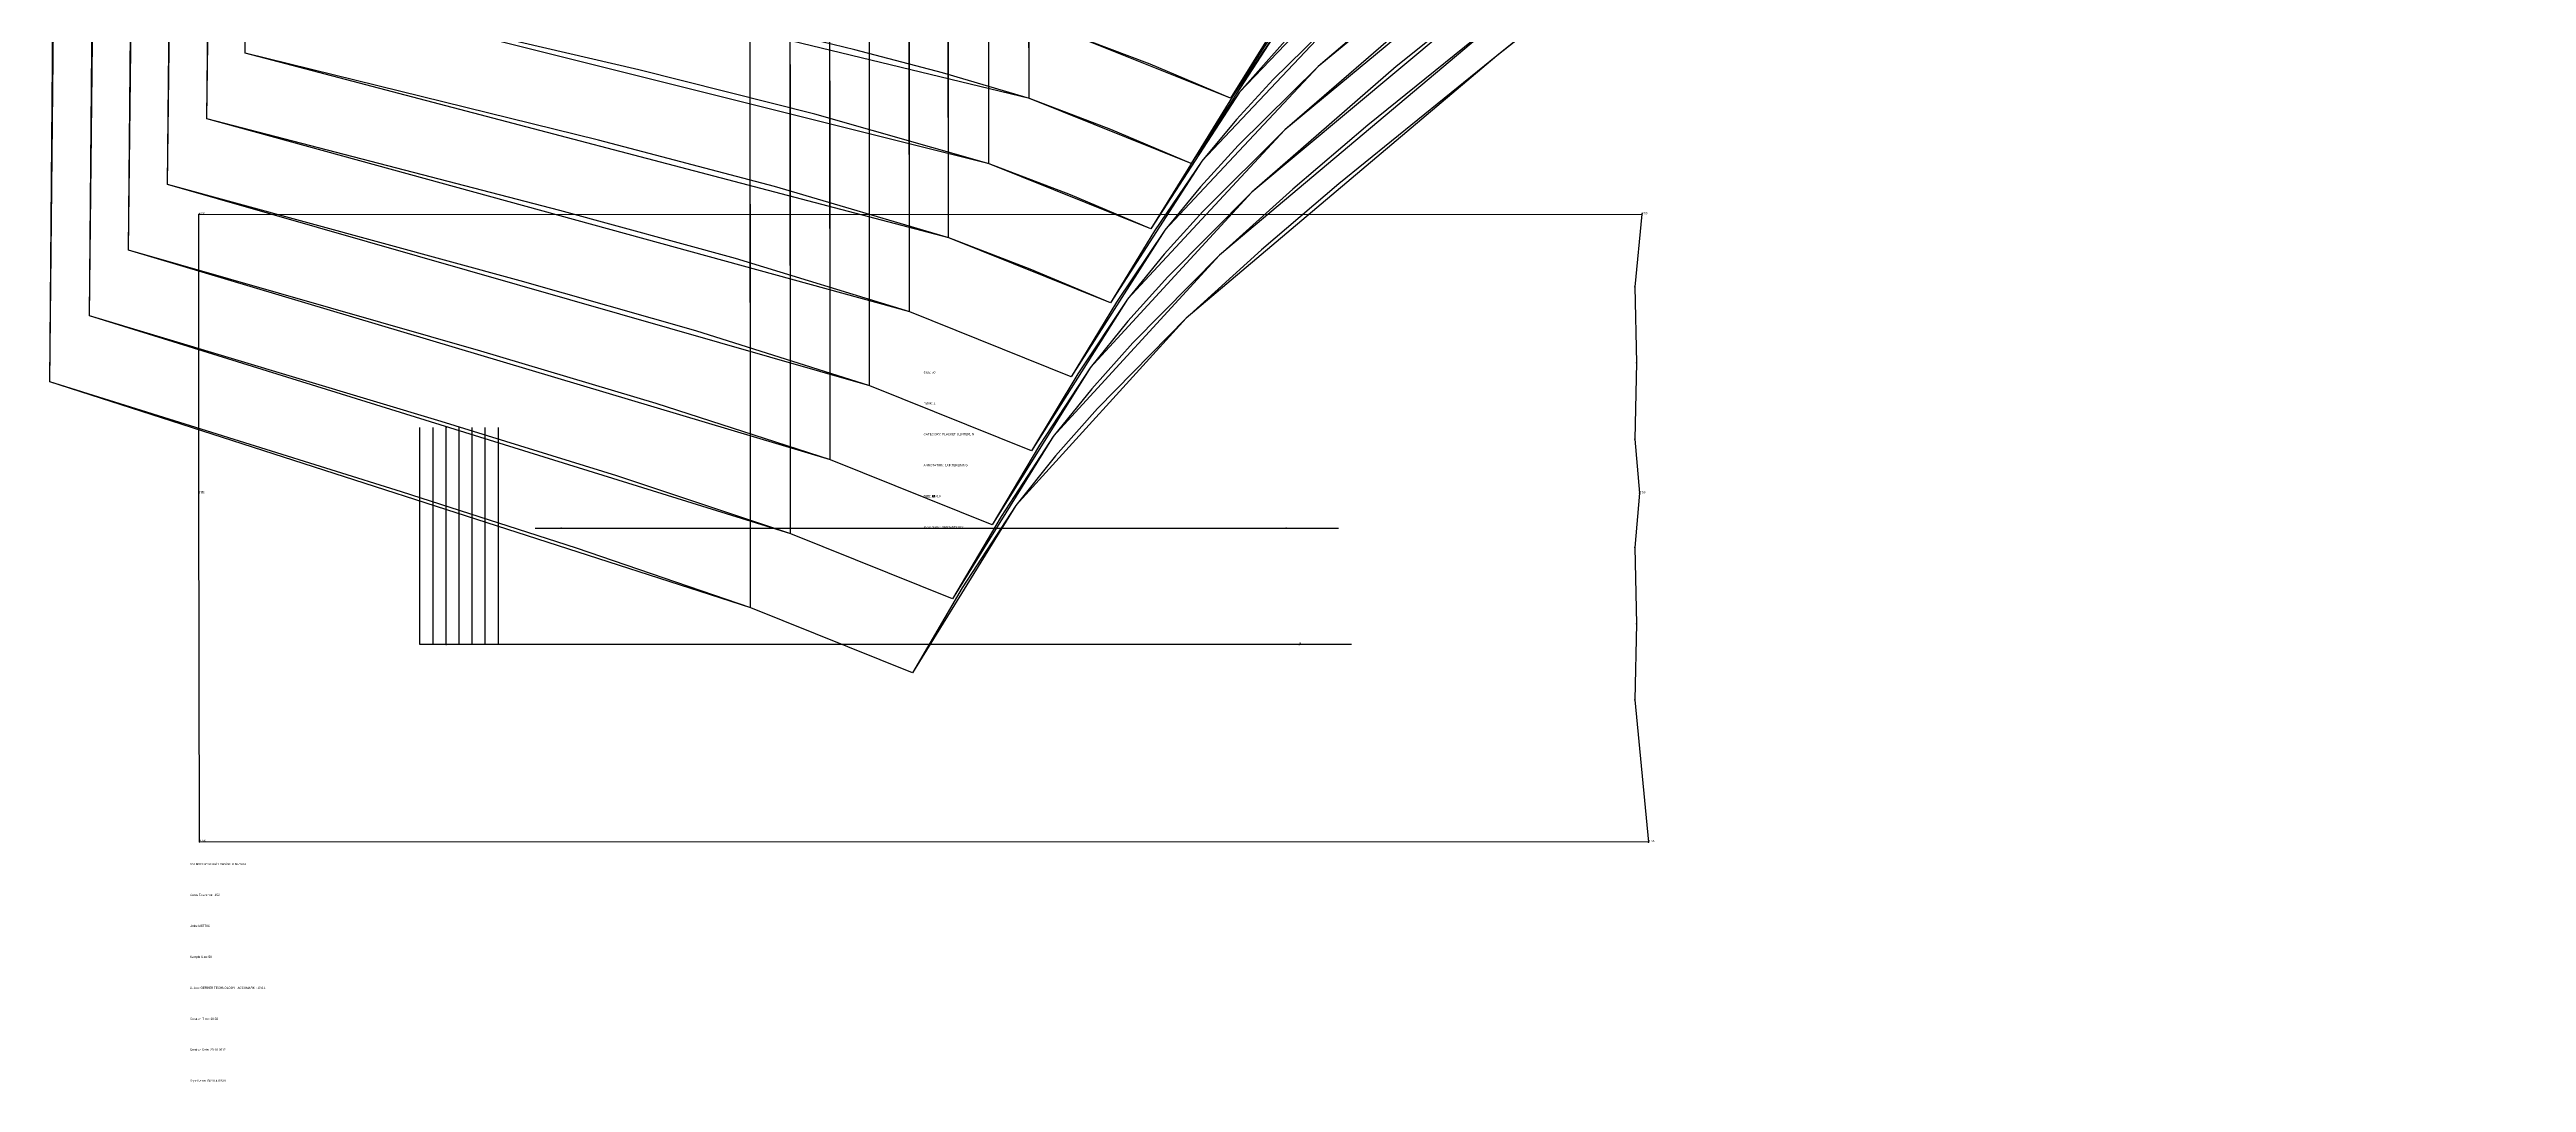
# Model space of a CAD drawing. Extents: x -35 to 1548, y 0 to 910.
# Drawn here: x -16.1 to 268.3, y -0.1 to 118.6 of the extents above; entities that cross this region are included whole.
import ezdxf
from ezdxf.enums import TextEntityAlignment as Align

# ---------------------------------------------------------------- set-up
doc = ezdxf.new("R2010")
doc.units = 0

# ---------------------------------------------------------------- blocks, each defined once
blk = doc.blocks.new('GMX1416S18SS_54')
at = {"layer": '1'}
for points in [[(396.3544, 320.4973), (364.6501, 301.0383), (340.5277, 285.7196), (221.008, 202.6844), (172.7734, 166.4844), (144.6175, 143.8631), (129.0676, 127.597), (119.5121, 112.9666)], [(119.5121, 112.9666), (100.9498, 120.4113), (19.9238, 139.3826)]]:
    blk.add_lwpolyline(points, dxfattribs=at)
at = {"layer": '84'}
for points in [[(396.3544, 320.4973), (364.6501, 301.0383), (340.5277, 285.7196), (310.322, 265.4351), (280.3729, 244.7748), (250.5939, 223.868), (221.008, 202.6844), (196.7358, 184.7927), (172.7734, 166.4844), (158.4605, 155.4531), (144.6175, 143.8631), (136.525, 136.0272), (129.0676, 127.597), (124.1324, 120.3986), (119.5121, 112.9666)], [(119.5121, 112.9666), (110.2945, 116.8655), (100.9498, 120.4113), (90.9727, 123.3196), (80.8991, 125.9002), (60.6426, 130.6424), (19.9238, 139.3826)]]:
    blk.add_lwpolyline(points, dxfattribs=at)
at = {"layer": '1', "flags": 2}
blk.add_attdef('Dependency', text='', height=0.25, dxfattribs=at).set_placement((119.3115, 552.6659), (149.2809, 513.2604), align=Align.ALIGNED)
blk = doc.blocks.new('GMX1416S18SS_56')
at = {"layer": '1'}
for points in [[(400.8197, 319.7886), (368.389, 300.1188), (343.5858, 284.5969), (219.9437, 198.4807), (170.0429, 160.9395), (140.9218, 137.4852), (124.8411, 120.6272), (114.9655, 105.4659)], [(114.9655, 105.4659), (96.4032, 112.9107), (15.4585, 132.5347)]]:
    blk.add_lwpolyline(points, dxfattribs=at)
at = {"layer": '8'}
blk.add_line((96.3626, 112.9259), (96.1645, 552.4805), dxfattribs=at)
at = {"layer": '84'}
for points in [[(400.8197, 319.7886), (368.389, 300.1188), (343.5858, 284.5969), (312.2956, 263.6216), (281.3152, 242.1891), (250.5253, 220.4797), (219.9437, 198.4807), (194.8333, 179.9235), (170.0429, 160.9395), (155.2398, 149.4994), (140.9218, 137.4852), (132.5525, 129.3622), (124.8411, 120.6272), (119.7382, 113.1672), (114.9655, 105.4659)], [(114.9655, 105.4659), (105.7428, 109.3547), (96.4032, 112.9107), (86.4286, 115.8723), (76.3652, 118.5215), (56.129, 123.4288), (15.4585, 132.5347)]]:
    blk.add_lwpolyline(points, dxfattribs=at)
at = {"layer": '85'}
blk.add_lwpolyline([(96.3626, 112.9259), (96.1645, 552.4805)], dxfattribs=at)
at = {"layer": '1', "flags": 2}
blk.add_attdef('Dependency', text='', height=0.25, dxfattribs=at).set_placement((114.7649, 560.1666), (144.2263, 520.3445), align=Align.ALIGNED)
blk = doc.blocks.new('GMX1416S18SS_58')
at = {"layer": '1'}
for points in [[(405.3663, 318.5719), (372.1939, 298.7853), (346.6948, 283.1415), (218.8718, 194.1221), (167.287, 155.3134), (137.1804, 131.0691), (120.5535, 113.6397), (110.3453, 97.9678)], [(110.3453, 97.9678), (91.783, 105.4126), (10.9144, 125.6894)]]:
    blk.add_lwpolyline(points, dxfattribs=at)
at = {"layer": '8'}
blk.add_line((91.7423, 105.4278), (91.5442, 559.9811), dxfattribs=at)
at = {"layer": '84'}
for points in [[(405.3663, 318.5719), (372.1939, 298.7853), (346.6948, 283.1415), (314.2971, 261.5337), (282.2702, 239.3747), (250.4593, 216.9033), (218.8718, 194.1221), (192.9131, 174.9375), (167.287, 155.3134), (151.981, 143.4872), (137.1804, 131.0691), (128.524, 122.6693), (120.5535, 113.6397), (115.2754, 105.9257), (110.3453, 97.9678)], [(110.3453, 97.9678), (101.12, 101.8464), (91.783, 105.4126), (71.755, 111.1454), (51.5392, 116.2152), (10.9144, 125.6894)]]:
    blk.add_lwpolyline(points, dxfattribs=at)
at = {"layer": '85'}
blk.add_lwpolyline([(91.7423, 105.4278), (91.5442, 559.9811)], dxfattribs=at)
at = {"layer": '1', "flags": 2}
blk.add_attdef('Dependency', text='', height=0.25, dxfattribs=at).set_placement((110.1446, 567.6647), (139.0676, 527.4158), align=Align.ALIGNED)
blk = doc.blocks.new('GMX1416S18SS_60')
at = {"layer": '1'}
for points in [[(6.3501, 118.138), (8.7351, 332.8569), (6.3069, 547.2735)], [(409.9281, 317.721), (375.8286, 297.8938), (349.4583, 282.1915), (217.5815, 189.4764), (164.3736, 149.0777), (133.3272, 123.8479), (116.2, 105.7352), (105.7072, 89.4665)], [(105.7072, 89.4665), (87.1449, 96.9112), (6.3501, 118.138)]]:
    blk.add_lwpolyline(points, dxfattribs=at)
at = {"layer": '8'}
blk.add_line((87.1043, 96.9265), (86.9061, 568.4774), dxfattribs=at)
at = {"layer": '84'}
for points in [[(6.3501, 118.138), (7.8385, 225.4962), (8.7351, 332.8569), (7.8156, 440.0652), (6.3069, 547.2735)], [(409.9281, 317.721), (375.8286, 297.8938), (362.5596, 290.1798), (349.4583, 282.1915), (315.9557, 259.7938), (282.89, 236.7484), (250.1164, 213.2813), (217.5815, 189.4764), (190.8048, 169.5044), (164.3736, 149.0777), (148.59, 136.7689), (133.3272, 123.8479), (124.4093, 115.1179), (120.1878, 110.5282), (116.2, 105.7352), (110.7745, 97.7291), (105.7072, 89.4665)], [(105.7072, 89.4665), (96.4794, 93.3324), (87.1449, 96.9112), (67.1272, 102.8294), (46.9291, 108.1355), (6.3501, 118.138)]]:
    blk.add_lwpolyline(points, dxfattribs=at)
at = {"layer": '85'}
blk.add_lwpolyline([(87.1043, 96.9265), (86.9061, 568.4774)], dxfattribs=at)
at = {"layer": '1', "flags": 2}
blk.add_attdef('Dependency', text='', height=0.25, dxfattribs=at).set_placement((105.5066, 576.166), (133.7488, 535.3838), align=Align.ALIGNED)
blk = doc.blocks.new('GMX1416S18SS_62')
at = {"layer": '1'}
for points in [[(1.933, 110.5917), (4.2495, 332.8569), (1.8898, 554.8224)], [(414.3452, 316.7889), (379.2093, 296.9083), (351.8662, 281.145), (216.2023, 184.7723), (161.478, 142.8014), (129.5578, 116.5988), (111.9709, 97.818), (101.2216, 80.9702)], [(101.2216, 80.9702), (82.6593, 88.4149), (1.933, 110.5917)]]:
    blk.add_lwpolyline(points, dxfattribs=at)
at = {"layer": '8'}
blk.add_line((82.6186, 88.4301), (82.4205, 576.9763), dxfattribs=at)
at = {"layer": '84'}
for points in [[(1.933, 110.5917), (3.3783, 221.7217), (4.2495, 332.8569), (3.3579, 443.8397), (1.8898, 554.8224)], [(414.3452, 316.7889), (379.2093, 296.9083), (365.4324, 289.1943), (351.8662, 281.145), (334.4672, 269.7455), (317.2892, 258.0158), (283.2761, 234.0585), (249.6059, 209.5983), (216.2023, 184.7723), (188.6636, 164.0205), (161.478, 142.8014), (145.2474, 130.0125), (129.5578, 116.5988), (120.3986, 107.5411), (116.0654, 102.7812), (111.9709, 97.818), (106.4133, 89.5224), (101.2216, 80.9702)], [(101.2216, 80.9702), (82.6593, 88.4149), (62.6593, 94.5465), (42.4663, 100.0583), (1.933, 110.5917)]]:
    blk.add_lwpolyline(points, dxfattribs=at)
at = {"layer": '85'}
blk.add_lwpolyline([(82.6186, 88.4301), (82.4205, 576.9763)], dxfattribs=at)
at = {"layer": '1', "flags": 2}
blk.add_attdef('Dependency', text='', height=0.25, dxfattribs=at).set_placement((101.0209, 584.6649), (128.5749, 543.3619), align=Align.ALIGNED)
blk = doc.blocks.new('GMX1416S18SS_64')
at = {"layer": '1'}
for points in [[(-2.5807, 103.0402), (-0.3277, 332.8569), (-2.6239, 562.3713)], [(418.8587, 315.6078), (382.7247, 295.7577), (354.4393, 280.0071), (214.8561, 180.0276), (158.5672, 136.5047), (125.7377, 109.3471), (107.6681, 89.8932), (96.6445, 72.4688)], [(96.6445, 72.4688), (78.0822, 79.9135), (-2.5807, 103.0402)]]:
    blk.add_lwpolyline(points, dxfattribs=at)
at = {"layer": '8'}
blk.add_line((78.0416, 79.9288), (77.8434, 585.4751), dxfattribs=at)
at = {"layer": '84'}
for points in [[(-2.5807, 103.0402), (-1.1761, 217.9473), (-0.3277, 332.8569), (-1.1964, 447.6141), (-2.6239, 562.3713)], [(418.8587, 315.6078), (382.7247, 295.7577), (368.4626, 288.0869), (354.4393, 280.0071), (336.4586, 268.3003), (318.7523, 256.1768), (283.7536, 231.3204), (249.1588, 205.8721), (214.8561, 180.0276), (186.5275, 158.5062), (158.5672, 136.5047), (141.8717, 123.251), (125.7377, 109.3471), (116.3219, 99.9643), (111.8718, 95.0341), (107.6681, 89.8932), (101.9658, 81.3156), (96.6445, 72.4688)], [(96.6445, 72.4688), (78.0822, 79.9135), (58.0848, 86.228), (37.9096, 91.9785), (-2.5807, 103.0402)]]:
    blk.add_lwpolyline(points, dxfattribs=at)
at = {"layer": '85'}
blk.add_lwpolyline([(78.0416, 79.9288), (77.8434, 585.4751)], dxfattribs=at)
at = {"layer": '1', "flags": 2}
blk.add_attdef('Dependency', text='', height=0.25, dxfattribs=at).set_placement((96.4438, 593.1637), (123.3856, 551.4188), align=Align.ALIGNED)
blk = doc.blocks.new('GMX1416S18SS_66')
at = {"layer": '1'}
for points in [[(-7.0536, 95.5041), (-4.8616, 332.8569), (-7.0968, 569.91)], [(423.3317, 314.9982), (386.3061, 295.2065), (357.1799, 279.4991), (213.5988, 175.5953), (155.7071, 130.3833), (121.9607, 102.1843), (103.4035, 82.0141), (92.1132, 63.9725)], [(92.1132, 63.9725), (73.5508, 71.4172), (-7.0536, 95.5041)]]:
    blk.add_lwpolyline(points, dxfattribs=at)
at = {"layer": '8'}
blk.add_line((73.5102, 71.4325), (73.3095, 593.9765), dxfattribs=at)
at = {"layer": '84'}
for points in [[(-7.0536, 95.5041), (-5.6846, 214.1779), (-4.8616, 332.8569), (-5.7074, 451.3834), (-7.0968, 569.91)], [(423.3317, 314.9982), (386.3061, 295.2065), (371.6046, 287.589), (357.1799, 279.4991), (338.6024, 267.4443), (320.3525, 254.8865), (284.3531, 229.0522), (248.8159, 202.5346), (213.5988, 175.5953), (184.4599, 153.2357), (155.7071, 130.3833), (138.5418, 116.614), (121.9607, 102.1843), (112.2858, 92.451), (107.7138, 87.3405), (103.4035, 82.0141), (97.5589, 73.1292), (92.1132, 63.9725)], [(92.1132, 63.9725), (73.5508, 71.4172), (53.5534, 77.912), (33.3934, 83.9064), (-7.0536, 95.5041)]]:
    blk.add_lwpolyline(points, dxfattribs=at)
at = {"layer": '85'}
blk.add_lwpolyline([(73.5102, 71.4325), (73.3095, 593.9765)], dxfattribs=at)
at = {"layer": '1', "flags": 2}
blk.add_attdef('Dependency', text='', height=0.25, dxfattribs=at).set_placement((91.9125, 601.66), (118.2929, 559.5341), align=Align.ALIGNED)
blk = doc.blocks.new('GMX1416S18SS_68')
at = {"layer": '1'}
for points in [[(-11.5418, 87.9526), (-9.4082, 332.8569), (-11.585, 577.4589)], [(427.8173, 313.9212), (390.0348, 294.1041), (360.1924, 278.3637), (212.4812, 170.8633), (152.936, 124.1019), (118.2244, 94.9427), (99.154, 74.0995), (87.5666, 55.4711)], [(87.5666, 55.4711), (69.0017, 62.9158), (-11.5418, 87.9526)]]:
    blk.add_lwpolyline(points, dxfattribs=at)
at = {"layer": '8'}
blk.add_line((68.9611, 62.9311), (68.7629, 602.4728), dxfattribs=at)
at = {"layer": '84'}
for points in [[(-11.5418, 87.9526), (-10.2083, 210.4035), (-9.4082, 332.8569), (-10.2312, 455.1579), (-11.585, 577.4589)], [(427.8173, 313.9212), (390.0348, 294.1041), (374.9625, 286.4968), (360.1924, 278.3637), (341.0255, 265.9711), (322.2295, 253.0069), (303.6189, 239.771), (285.1938, 226.2759), (248.6686, 198.7957), (212.4812, 170.8633), (182.5092, 147.7366), (152.936, 124.1019), (135.2779, 109.8652), (126.647, 102.5221), (118.2244, 94.9427), (108.2803, 84.8843), (103.5838, 79.6037), (99.154, 74.0995), (93.1546, 64.9275), (87.5666, 55.4711)], [(87.5666, 55.4711), (69.0017, 62.9158), (49.0068, 69.5935), (28.8621, 75.8267), (-11.5418, 87.9526)]]:
    blk.add_lwpolyline(points, dxfattribs=at)
at = {"layer": '85'}
blk.add_lwpolyline([(68.9611, 62.9311), (68.7629, 602.4728)], dxfattribs=at)
at = {"layer": '1', "flags": 2}
blk.add_attdef('Dependency', text='', height=0.25, dxfattribs=at).set_placement((87.3659, 610.1614), (113.2104, 567.6723), align=Align.ALIGNED)
blk = doc.blocks.new('GMX1416S18SS_70')
at = {"layer": '1'}
for points in [[(-16.0859, 80.4038), (-14.0082, 332.8569), (-16.129, 585.0078)], [(432.3639, 312.9001), (393.7153, 293.0779), (363.0626, 277.3173), (211.262, 166.177), (150.081, 117.8459), (114.422, 87.7139), (94.8436, 66.1924), (82.9641, 46.9748)], [(82.9641, 46.9748), (64.4018, 54.4196), (-16.0859, 80.4038)]]:
    blk.add_lwpolyline(points, dxfattribs=at)
at = {"layer": '8'}
blk.add_line((64.3611, 54.4348), (64.163, 610.9716), dxfattribs=at)
at = {"layer": '84'}
for points in [[(-16.0859, 80.4038), (-14.7905, 206.6291), (-14.0082, 332.8569), (-14.8108, 458.9323), (-16.129, 585.0078)], [(432.3639, 312.9001), (393.7153, 293.0779), (378.2238, 285.4859), (370.5657, 281.5413), (363.0626, 277.3173), (343.3318, 264.5461), (323.9618, 251.2213), (304.828, 237.5459), (285.8999, 223.5836), (248.4019, 195.1203), (211.262, 166.177), (180.4645, 142.2705), (150.081, 117.8459), (131.9404, 103.1291), (123.0732, 95.5396), (114.422, 87.7139), (104.2112, 77.3253), (99.3902, 71.8719), (94.8436, 66.1924), (88.6943, 56.7259), (82.9641, 46.9748)], [(82.9641, 46.9748), (64.4018, 54.4196), (44.4043, 61.275), (24.2748, 67.7495), (-16.0859, 80.4038)]]:
    blk.add_lwpolyline(points, dxfattribs=at)
at = {"layer": '85'}
blk.add_lwpolyline([(64.3611, 54.4348), (64.163, 610.9716)], dxfattribs=at)
at = {"layer": '1', "flags": 2}
blk.add_attdef('Dependency', text='', height=0.25, dxfattribs=at).set_placement((82.7634, 618.6602), (108.0364, 575.7977), align=Align.ALIGNED)
blk = doc.blocks.new('GMX1416S18IY_42')
at = {"layer": '1'}
for points in [[(1.0084, 99.596), (166.7307, 99.6392)], [(1.0084, 67.5844), (1.0084, 67.5844), (1.0084, 99.596)], [(166.7307, 99.6392), (165.923, 91.3156), (166.1211, 82.5856), (166.1211, 82.5856), (165.9205, 73.8201), (166.4818, 67.5844)], [(1.105, 27.5718), (1.0084, 67.5844)], [(166.4818, 67.5844), (165.9205, 61.3487), (166.1211, 52.5831), (166.1211, 52.5831), (165.923, 43.8531), (167.5105, 27.5286)], [(167.5105, 27.5286), (1.105, 27.5718)]]:
    blk.add_lwpolyline(points, dxfattribs=at)
at = {"layer": '5'}
blk.add_line((48.6385, 63.5839), (131.8896, 63.5839), dxfattribs=at)
at = {"layer": '7'}
blk.add_line((48.6385, 63.5839), (131.8896, 63.5839), dxfattribs=at)
at = {"layer": '8'}
blk.add_lwpolyline([(133.411, 50.2133), (35.4203, 50.2133), (35.4203, 75.1561)], dxfattribs=at)
at = {"layer": '84'}
for points in [[(1.0084, 99.596), (166.7307, 99.6392)], [(1.0084, 67.5844), (1.0084, 67.5844), (1.0084, 99.596)], [(166.7307, 99.6392), (165.923, 91.3156), (166.1211, 82.5856), (166.1211, 82.5856), (165.9205, 73.8201), (166.4818, 67.5844)], [(1.105, 27.5718), (1.0084, 67.5844)], [(166.4818, 67.5844), (165.9205, 61.3487), (166.1211, 52.5831), (166.1211, 52.5831), (165.923, 43.8531), (167.5105, 27.5286)], [(167.5105, 27.5286), (1.105, 27.5718)]]:
    blk.add_lwpolyline(points, dxfattribs=at)
at = {"layer": '85'}
blk.add_lwpolyline([(133.411, 50.2133), (35.4203, 50.2133), (35.4203, 75.1561)], dxfattribs=at)
at = {"layer": '1'}
for s, p in [('SIZE: 42', (84.2595, 67.1399)), ('Piece Name: GMX1416S18IY', (84.2595, 63.5839))]:
    blk.add_text(s, height=0.25, dxfattribs=at).set_placement(p)
blk = doc.blocks.new('GMX1416S18IY_44')
at = {"layer": '1'}
for points in [[(1.0084, 99.596), (166.7307, 99.6392)], [(1.0084, 67.5844), (1.0084, 67.5844), (1.0084, 99.596)], [(166.7307, 99.6392), (165.923, 91.3156), (166.1211, 82.5856), (166.1211, 82.5856), (165.9205, 73.8201), (166.4818, 67.5844)], [(1.105, 27.5718), (1.0084, 67.5844)], [(166.4818, 67.5844), (165.9205, 61.3487), (166.1211, 52.5831), (166.1211, 52.5831), (165.923, 43.8531), (167.5105, 27.5286)], [(167.5105, 27.5286), (1.105, 27.5718)]]:
    blk.add_lwpolyline(points, dxfattribs=at)
at = {"layer": '5'}
blk.add_line((47.1374, 63.5839), (130.3884, 63.5839), dxfattribs=at)
at = {"layer": '7'}
blk.add_line((47.1374, 63.5839), (130.3884, 63.5839), dxfattribs=at)
at = {"layer": '8'}
blk.add_lwpolyline([(131.9099, 50.2133), (33.9192, 50.2133), (33.9192, 75.1561)], dxfattribs=at)
at = {"layer": '84'}
for points in [[(1.0084, 99.596), (166.7307, 99.6392)], [(1.0084, 67.5844), (1.0084, 67.5844), (1.0084, 99.596)], [(166.7307, 99.6392), (165.923, 91.3156), (166.1211, 82.5856), (166.1211, 82.5856), (165.9205, 73.8201), (166.4818, 67.5844)], [(1.105, 27.5718), (1.0084, 67.5844)], [(166.4818, 67.5844), (165.9205, 61.3487), (166.1211, 52.5831), (166.1211, 52.5831), (165.923, 43.8531), (167.5105, 27.5286)], [(167.5105, 27.5286), (1.105, 27.5718)]]:
    blk.add_lwpolyline(points, dxfattribs=at)
at = {"layer": '85'}
blk.add_lwpolyline([(131.9099, 50.2133), (33.9192, 50.2133), (33.9192, 75.1561)], dxfattribs=at)
at = {"layer": '1'}
for s, p in [('SIZE: 44', (84.2595, 67.1399)), ('Piece Name: GMX1416S18IY', (84.2595, 63.5839))]:
    blk.add_text(s, height=0.25, dxfattribs=at).set_placement(p)
blk = doc.blocks.new('GMX1416S18IY_46')
at = {"layer": '1'}
for points in [[(1.0084, 99.596), (166.7307, 99.6392)], [(1.0084, 67.5844), (1.0084, 67.5844), (1.0084, 99.596)], [(166.7307, 99.6392), (165.923, 91.3156), (166.1211, 82.5856), (166.1211, 82.5856), (165.9205, 73.8201), (166.4818, 67.5844)], [(1.105, 27.5718), (1.0084, 67.5844)], [(166.4818, 67.5844), (165.9205, 61.3487), (166.1211, 52.5831), (166.1211, 52.5831), (165.923, 43.8531), (167.5105, 27.5286)], [(167.5105, 27.5286), (1.105, 27.5718)]]:
    blk.add_lwpolyline(points, dxfattribs=at)
at = {"layer": '5'}
blk.add_line((45.6362, 63.5839), (128.8873, 63.5839), dxfattribs=at)
at = {"layer": '7'}
blk.add_line((45.6362, 63.5839), (128.8873, 63.5839), dxfattribs=at)
at = {"layer": '8'}
blk.add_lwpolyline([(130.4087, 50.2133), (32.4181, 50.2133), (32.4181, 75.1561)], dxfattribs=at)
at = {"layer": '84'}
for points in [[(1.0084, 99.596), (166.7307, 99.6392)], [(1.0084, 67.5844), (1.0084, 67.5844), (1.0084, 99.596)], [(166.7307, 99.6392), (165.923, 91.3156), (166.1211, 82.5856), (166.1211, 82.5856), (165.9205, 73.8201), (166.4818, 67.5844)], [(1.105, 27.5718), (1.0084, 67.5844)], [(166.4818, 67.5844), (165.9205, 61.3487), (166.1211, 52.5831), (166.1211, 52.5831), (165.923, 43.8531), (167.5105, 27.5286)], [(167.5105, 27.5286), (1.105, 27.5718)]]:
    blk.add_lwpolyline(points, dxfattribs=at)
at = {"layer": '85'}
blk.add_lwpolyline([(130.4087, 50.2133), (32.4181, 50.2133), (32.4181, 75.1561)], dxfattribs=at)
at = {"layer": '1'}
for s, p in [('SIZE: 46', (84.2595, 67.1399)), ('Piece Name: GMX1416S18IY', (84.2595, 63.5839))]:
    blk.add_text(s, height=0.25, dxfattribs=at).set_placement(p)
blk = doc.blocks.new('GMX1416S18IY_48')
at = {"layer": '1'}
for points in [[(1.0084, 99.596), (166.7307, 99.6392)], [(1.0084, 67.5844), (1.0084, 67.5844), (1.0084, 99.596)], [(166.7307, 99.6392), (165.923, 91.3156), (166.1211, 82.5856), (166.1211, 82.5856), (165.9205, 73.8201), (166.4818, 67.5844)], [(1.105, 27.5718), (1.0084, 67.5844)], [(166.4818, 67.5844), (165.9205, 61.3487), (166.1211, 52.5831), (166.1211, 52.5831), (165.923, 43.8531), (167.5105, 27.5286)], [(167.5105, 27.5286), (1.105, 27.5718)]]:
    blk.add_lwpolyline(points, dxfattribs=at)
at = {"layer": '5'}
blk.add_line((44.1351, 63.5839), (127.3861, 63.5839), dxfattribs=at)
at = {"layer": '7'}
blk.add_line((44.1351, 63.5839), (127.3861, 63.5839), dxfattribs=at)
at = {"layer": '8'}
blk.add_lwpolyline([(128.9076, 50.2133), (30.9169, 50.2133), (30.9169, 75.1561)], dxfattribs=at)
at = {"layer": '84'}
for points in [[(1.0084, 99.596), (166.7307, 99.6392)], [(1.0084, 67.5844), (1.0084, 67.5844), (1.0084, 99.596)], [(166.7307, 99.6392), (165.923, 91.3156), (166.1211, 82.5856), (166.1211, 82.5856), (165.9205, 73.8201), (166.4818, 67.5844)], [(1.105, 27.5718), (1.0084, 67.5844)], [(166.4818, 67.5844), (165.9205, 61.3487), (166.1211, 52.5831), (166.1211, 52.5831), (165.923, 43.8531), (167.5105, 27.5286)], [(167.5105, 27.5286), (1.105, 27.5718)]]:
    blk.add_lwpolyline(points, dxfattribs=at)
at = {"layer": '85'}
blk.add_lwpolyline([(128.9076, 50.2133), (30.9169, 50.2133), (30.9169, 75.1561)], dxfattribs=at)
at = {"layer": '1'}
for s, p in [('SIZE: 48', (84.2595, 67.1399)), ('Piece Name: GMX1416S18IY', (84.2595, 63.5839))]:
    blk.add_text(s, height=0.25, dxfattribs=at).set_placement(p)
blk = doc.blocks.new('GMX1416S18IY_50')
at = {"layer": '1'}
for points in [[(1.0084, 99.596), (166.7307, 99.6392)], [(1.0084, 67.5844), (1.0084, 67.5844), (1.0084, 99.596)], [(166.7307, 99.6392), (165.923, 91.3156), (166.1211, 82.5856), (166.1211, 82.5856), (165.9205, 73.8201), (166.4818, 67.5844)], [(1.105, 27.5718), (1.0084, 67.5844)], [(166.4818, 67.5844), (165.9205, 61.3487), (166.1211, 52.5831), (166.1211, 52.5831), (165.923, 43.8531), (167.5105, 27.5286)], [(167.5105, 27.5286), (1.105, 27.5718)]]:
    blk.add_lwpolyline(points, dxfattribs=at)
at = {"layer": '2'}
for p in [(1.0084, 99.596), (1.0084, 99.596), (166.7307, 99.6392), (166.7307, 99.6392), (165.923, 91.3156), (166.1211, 82.5856), (166.1211, 82.5856), (29.4158, 75.1561), (165.9205, 73.8201), (1.0084, 67.5844), (1.0084, 67.5844), (1.0084, 67.5844), (166.4818, 67.5844), (166.4818, 67.5844), (42.6339, 63.5839), (125.885, 63.5839), (165.9205, 61.3487), (166.1211, 52.5831), (166.1211, 52.5831), (29.4158, 50.2133), (127.4065, 50.2133), (165.923, 43.8531), (1.105, 27.5718), (1.105, 27.5718), (167.5105, 27.5286), (167.5105, 27.5286)]:
    blk.add_point(p, dxfattribs=at)
at = {"layer": '4'}
for p in [(166.1211, 82.5856, -3.998), (1.0084, 67.5844, -3.998), (1.0084, 67.5844, -3.998), (166.4818, 67.5844, -3.998), (166.4818, 67.5844, -3.998), (166.1211, 52.5831, -3.998)]:
    blk.add_point(p, dxfattribs=at)
at = {"layer": '5'}
blk.add_line((42.6339, 63.5839), (125.885, 63.5839), dxfattribs=at)
at = {"layer": '7'}
blk.add_line((42.6339, 63.5839), (125.885, 63.5839), dxfattribs=at)
at = {"layer": '8'}
blk.add_lwpolyline([(127.4065, 50.2133), (29.4158, 50.2133), (29.4158, 75.1561)], dxfattribs=at)
at = {"layer": '84'}
for points in [[(1.0084, 99.596), (166.7307, 99.6392)], [(1.0084, 67.5844), (1.0084, 67.5844), (1.0084, 99.596)], [(166.7307, 99.6392), (165.923, 91.3156), (166.1211, 82.5856), (166.1211, 82.5856), (165.9205, 73.8201), (166.4818, 67.5844)], [(1.105, 27.5718), (1.0084, 67.5844)], [(166.4818, 67.5844), (165.9205, 61.3487), (166.1211, 52.5831), (166.1211, 52.5831), (165.923, 43.8531), (167.5105, 27.5286)], [(167.5105, 27.5286), (1.105, 27.5718)]]:
    blk.add_lwpolyline(points, dxfattribs=at)
at = {"layer": '85'}
blk.add_lwpolyline([(127.4065, 50.2133), (29.4158, 50.2133), (29.4158, 75.1561)], dxfattribs=at)
at = {"layer": '1'}
for s, p in [('# 56', (1.0084, 99.596)), ('# 56', (1.0084, 99.596)), ('# 56', (166.7307, 99.6392)), ('# 56', (166.7307, 99.6392)), ('SIZE: 50', (84.2595, 81.3639)), ('Fabric: 2', (84.2595, 77.8079)), ('CATEGORY: PLACKET U_INTERLIN', (84.2595, 74.2519)), ('ANNOTATION: 1XINTERLINING', (84.2595, 70.6959)), ('# 56', (1.0084, 67.5844)), ('# 2', (1.0084, 67.5844)), ('# 1', (1.0084, 67.5844)), ('Quantity: 0,0', (84.2595, 67.1399)), ('# 56', (166.4818, 67.5844)), ('# 56', (166.4818, 67.5844)), ('Piece Name: GMX1416S18IY', (84.2595, 63.5839)), ('# 56', (1.105, 27.5718)), ('# 56', (1.105, 27.5718)), ('# 56', (167.5105, 27.5286)), ('# 56', (167.5105, 27.5286))]:
    blk.add_text(s, height=0.25, dxfattribs=at).set_placement(p)
at = {"layer": '8'}
blk.add_text('B', height=0.25, dxfattribs=at).set_placement((127.4065, 50.2133))
at = {"layer": '85'}
blk.add_text('B', height=0.25, dxfattribs=at).set_placement((127.4065, 50.2133))
blk = doc.blocks.new('GMX1416S18IY_52')
at = {"layer": '1'}
for points in [[(1.0084, 99.596), (166.7307, 99.6392)], [(1.0084, 67.5844), (1.0084, 67.5844), (1.0084, 99.596)], [(166.7307, 99.6392), (165.923, 91.3156), (166.1211, 82.5856), (166.1211, 82.5856), (165.9205, 73.8201), (166.4818, 67.5844)], [(1.105, 27.5718), (1.0084, 67.5844)], [(166.4818, 67.5844), (165.9205, 61.3487), (166.1211, 52.5831), (166.1211, 52.5831), (165.923, 43.8531), (167.5105, 27.5286)], [(167.5105, 27.5286), (1.105, 27.5718)]]:
    blk.add_lwpolyline(points, dxfattribs=at)
at = {"layer": '5'}
blk.add_line((41.1328, 63.5839), (124.3839, 63.5839), dxfattribs=at)
at = {"layer": '7'}
blk.add_line((41.1328, 63.5839), (124.3839, 63.5839), dxfattribs=at)
at = {"layer": '8'}
blk.add_lwpolyline([(125.9053, 50.2133), (27.9147, 50.2133), (27.9147, 75.1561)], dxfattribs=at)
at = {"layer": '84'}
for points in [[(1.0084, 99.596), (166.7307, 99.6392)], [(1.0084, 67.5844), (1.0084, 67.5844), (1.0084, 99.596)], [(166.7307, 99.6392), (165.923, 91.3156), (166.1211, 82.5856), (166.1211, 82.5856), (165.9205, 73.8201), (166.4818, 67.5844)], [(1.105, 27.5718), (1.0084, 67.5844)], [(166.4818, 67.5844), (165.9205, 61.3487), (166.1211, 52.5831), (166.1211, 52.5831), (165.923, 43.8531), (167.5105, 27.5286)], [(167.5105, 27.5286), (1.105, 27.5718)]]:
    blk.add_lwpolyline(points, dxfattribs=at)
at = {"layer": '85'}
blk.add_lwpolyline([(125.9053, 50.2133), (27.9147, 50.2133), (27.9147, 75.1561)], dxfattribs=at)
at = {"layer": '1'}
for s, p in [('SIZE: 52', (84.2595, 67.1399)), ('Piece Name: GMX1416S18IY', (84.2595, 63.5839))]:
    blk.add_text(s, height=0.25, dxfattribs=at).set_placement(p)
blk = doc.blocks.new('GMX1416S18IY_54')
at = {"layer": '1'}
for points in [[(1.0084, 99.596), (166.7307, 99.6392)], [(1.0084, 67.5844), (1.0084, 67.5844), (1.0084, 99.596)], [(166.7307, 99.6392), (165.923, 91.3156), (166.1211, 82.5856), (166.1211, 82.5856), (165.9205, 73.8201), (166.4818, 67.5844)], [(1.105, 27.5718), (1.0084, 67.5844)], [(166.4818, 67.5844), (165.9205, 61.3487), (166.1211, 52.5831), (166.1211, 52.5831), (165.923, 43.8531), (167.5105, 27.5286)], [(167.5105, 27.5286), (1.105, 27.5718)]]:
    blk.add_lwpolyline(points, dxfattribs=at)
at = {"layer": '5'}
blk.add_line((39.6317, 63.5839), (122.8827, 63.5839), dxfattribs=at)
at = {"layer": '7'}
blk.add_line((39.6317, 63.5839), (122.8827, 63.5839), dxfattribs=at)
at = {"layer": '8'}
blk.add_lwpolyline([(124.4042, 50.2133), (26.4135, 50.2133), (26.4135, 75.1561)], dxfattribs=at)
at = {"layer": '84'}
for points in [[(1.0084, 99.596), (166.7307, 99.6392)], [(1.0084, 67.5844), (1.0084, 67.5844), (1.0084, 99.596)], [(166.7307, 99.6392), (165.923, 91.3156), (166.1211, 82.5856), (166.1211, 82.5856), (165.9205, 73.8201), (166.4818, 67.5844)], [(1.105, 27.5718), (1.0084, 67.5844)], [(166.4818, 67.5844), (165.9205, 61.3487), (166.1211, 52.5831), (166.1211, 52.5831), (165.923, 43.8531), (167.5105, 27.5286)], [(167.5105, 27.5286), (1.105, 27.5718)]]:
    blk.add_lwpolyline(points, dxfattribs=at)
at = {"layer": '85'}
blk.add_lwpolyline([(124.4042, 50.2133), (26.4135, 50.2133), (26.4135, 75.1561)], dxfattribs=at)
at = {"layer": '1'}
for s, p in [('SIZE: 54', (84.2595, 67.1399)), ('Piece Name: GMX1416S18IY', (84.2595, 63.5839))]:
    blk.add_text(s, height=0.25, dxfattribs=at).set_placement(p)
blk = doc.blocks.new('GMX1416S18IY_56')
at = {"layer": '1'}
for points in [[(1.0084, 99.596), (166.7307, 99.6392)], [(1.0084, 67.5844), (1.0084, 67.5844), (1.0084, 99.596)], [(166.7307, 99.6392), (165.923, 91.3156), (166.1211, 82.5856), (166.1211, 82.5856), (165.9205, 73.8201), (166.4818, 67.5844)], [(1.105, 27.5718), (1.0084, 67.5844)], [(166.4818, 67.5844), (165.9205, 61.3487), (166.1211, 52.5831), (166.1211, 52.5831), (165.923, 43.8531), (167.5105, 27.5286)], [(167.5105, 27.5286), (1.105, 27.5718)]]:
    blk.add_lwpolyline(points, dxfattribs=at)
at = {"layer": '5'}
blk.add_line((39.6317, 63.5839), (122.8827, 63.5839), dxfattribs=at)
at = {"layer": '7'}
blk.add_line((39.6317, 63.5839), (122.8827, 63.5839), dxfattribs=at)
at = {"layer": '8'}
blk.add_lwpolyline([(124.4042, 50.2133), (26.4135, 50.2133), (26.4135, 75.1561)], dxfattribs=at)
at = {"layer": '84'}
for points in [[(1.0084, 99.596), (166.7307, 99.6392)], [(1.0084, 67.5844), (1.0084, 67.5844), (1.0084, 99.596)], [(166.7307, 99.6392), (165.923, 91.3156), (166.1211, 82.5856), (166.1211, 82.5856), (165.9205, 73.8201), (166.4818, 67.5844)], [(1.105, 27.5718), (1.0084, 67.5844)], [(166.4818, 67.5844), (165.9205, 61.3487), (166.1211, 52.5831), (166.1211, 52.5831), (165.923, 43.8531), (167.5105, 27.5286)], [(167.5105, 27.5286), (1.105, 27.5718)]]:
    blk.add_lwpolyline(points, dxfattribs=at)
at = {"layer": '85'}
blk.add_lwpolyline([(124.4042, 50.2133), (26.4135, 50.2133), (26.4135, 75.1561)], dxfattribs=at)
at = {"layer": '1'}
for s, p in [('SIZE: 56', (84.2595, 67.1399)), ('Piece Name: GMX1416S18IY', (84.2595, 63.5839))]:
    blk.add_text(s, height=0.25, dxfattribs=at).set_placement(p)
blk = doc.blocks.new('GMX1416S18IY_58')
at = {"layer": '1'}
for points in [[(1.0084, 99.596), (166.7307, 99.6392)], [(1.0084, 67.5844), (1.0084, 67.5844), (1.0084, 99.596)], [(166.7307, 99.6392), (165.923, 91.3156), (166.1211, 82.5856), (166.1211, 82.5856), (165.9205, 73.8201), (166.4818, 67.5844)], [(1.105, 27.5718), (1.0084, 67.5844)], [(166.4818, 67.5844), (165.9205, 61.3487), (166.1211, 52.5831), (166.1211, 52.5831), (165.923, 43.8531), (167.5105, 27.5286)], [(167.5105, 27.5286), (1.105, 27.5718)]]:
    blk.add_lwpolyline(points, dxfattribs=at)
at = {"layer": '5'}
blk.add_line((39.6317, 63.5839), (122.8827, 63.5839), dxfattribs=at)
at = {"layer": '7'}
blk.add_line((39.6317, 63.5839), (122.8827, 63.5839), dxfattribs=at)
at = {"layer": '8'}
blk.add_lwpolyline([(124.4042, 50.2133), (26.4135, 50.2133), (26.4135, 75.1561)], dxfattribs=at)
at = {"layer": '84'}
for points in [[(1.0084, 99.596), (166.7307, 99.6392)], [(1.0084, 67.5844), (1.0084, 67.5844), (1.0084, 99.596)], [(166.7307, 99.6392), (165.923, 91.3156), (166.1211, 82.5856), (166.1211, 82.5856), (165.9205, 73.8201), (166.4818, 67.5844)], [(1.105, 27.5718), (1.0084, 67.5844)], [(166.4818, 67.5844), (165.9205, 61.3487), (166.1211, 52.5831), (166.1211, 52.5831), (165.923, 43.8531), (167.5105, 27.5286)], [(167.5105, 27.5286), (1.105, 27.5718)]]:
    blk.add_lwpolyline(points, dxfattribs=at)
at = {"layer": '85'}
blk.add_lwpolyline([(124.4042, 50.2133), (26.4135, 50.2133), (26.4135, 75.1561)], dxfattribs=at)
at = {"layer": '1'}
for s, p in [('SIZE: 58', (84.2595, 67.1399)), ('Piece Name: GMX1416S18IY', (84.2595, 63.5839))]:
    blk.add_text(s, height=0.25, dxfattribs=at).set_placement(p)
blk = doc.blocks.new('GMX1416S18IY_60')
at = {"layer": '1'}
for points in [[(1.0084, 99.596), (166.7307, 99.6392)], [(1.0084, 67.5844), (1.0084, 67.5844), (1.0084, 99.596)], [(166.7307, 99.6392), (165.923, 91.3156), (166.1211, 82.5856), (166.1211, 82.5856), (165.9205, 73.8201), (166.4818, 67.5844)], [(1.105, 27.5718), (1.0084, 67.5844)], [(166.4818, 67.5844), (165.9205, 61.3487), (166.1211, 52.5831), (166.1211, 52.5831), (165.923, 43.8531), (167.5105, 27.5286)], [(167.5105, 27.5286), (1.105, 27.5718)]]:
    blk.add_lwpolyline(points, dxfattribs=at)
at = {"layer": '5'}
blk.add_line((39.6317, 63.5839), (122.8827, 63.5839), dxfattribs=at)
at = {"layer": '7'}
blk.add_line((39.6317, 63.5839), (122.8827, 63.5839), dxfattribs=at)
at = {"layer": '8'}
blk.add_lwpolyline([(124.4042, 50.2133), (26.4135, 50.2133), (26.4135, 75.1561)], dxfattribs=at)
at = {"layer": '84'}
for points in [[(1.0084, 99.596), (166.7307, 99.6392)], [(1.0084, 67.5844), (1.0084, 67.5844), (1.0084, 99.596)], [(166.7307, 99.6392), (165.923, 91.3156), (166.1211, 82.5856), (166.1211, 82.5856), (165.9205, 73.8201), (166.4818, 67.5844)], [(1.105, 27.5718), (1.0084, 67.5844)], [(166.4818, 67.5844), (165.9205, 61.3487), (166.1211, 52.5831), (166.1211, 52.5831), (165.923, 43.8531), (167.5105, 27.5286)], [(167.5105, 27.5286), (1.105, 27.5718)]]:
    blk.add_lwpolyline(points, dxfattribs=at)
at = {"layer": '85'}
blk.add_lwpolyline([(124.4042, 50.2133), (26.4135, 50.2133), (26.4135, 75.1561)], dxfattribs=at)
at = {"layer": '1'}
for s, p in [('SIZE: 60', (84.2595, 67.1399)), ('Piece Name: GMX1416S18IY', (84.2595, 63.5839))]:
    blk.add_text(s, height=0.25, dxfattribs=at).set_placement(p)
blk = doc.blocks.new('GMX1416S18IY_62')
at = {"layer": '1'}
for points in [[(1.0084, 99.596), (166.7307, 99.6392)], [(1.0084, 67.5844), (1.0084, 67.5844), (1.0084, 99.596)], [(166.7307, 99.6392), (165.923, 91.3156), (166.1211, 82.5856), (166.1211, 82.5856), (165.9205, 73.8201), (166.4818, 67.5844)], [(1.105, 27.5718), (1.0084, 67.5844)], [(166.4818, 67.5844), (165.9205, 61.3487), (166.1211, 52.5831), (166.1211, 52.5831), (165.923, 43.8531), (167.5105, 27.5286)], [(167.5105, 27.5286), (1.105, 27.5718)]]:
    blk.add_lwpolyline(points, dxfattribs=at)
at = {"layer": '5'}
blk.add_line((39.6317, 63.5839), (122.8827, 63.5839), dxfattribs=at)
at = {"layer": '7'}
blk.add_line((39.6317, 63.5839), (122.8827, 63.5839), dxfattribs=at)
at = {"layer": '8'}
blk.add_lwpolyline([(124.4042, 50.2133), (26.4135, 50.2133), (26.4135, 75.1561)], dxfattribs=at)
at = {"layer": '84'}
for points in [[(1.0084, 99.596), (166.7307, 99.6392)], [(1.0084, 67.5844), (1.0084, 67.5844), (1.0084, 99.596)], [(166.7307, 99.6392), (165.923, 91.3156), (166.1211, 82.5856), (166.1211, 82.5856), (165.9205, 73.8201), (166.4818, 67.5844)], [(1.105, 27.5718), (1.0084, 67.5844)], [(166.4818, 67.5844), (165.9205, 61.3487), (166.1211, 52.5831), (166.1211, 52.5831), (165.923, 43.8531), (167.5105, 27.5286)], [(167.5105, 27.5286), (1.105, 27.5718)]]:
    blk.add_lwpolyline(points, dxfattribs=at)
at = {"layer": '85'}
blk.add_lwpolyline([(124.4042, 50.2133), (26.4135, 50.2133), (26.4135, 75.1561)], dxfattribs=at)
at = {"layer": '1'}
for s, p in [('SIZE: 62', (84.2595, 67.1399)), ('Piece Name: GMX1416S18IY', (84.2595, 63.5839))]:
    blk.add_text(s, height=0.25, dxfattribs=at).set_placement(p)
blk = doc.blocks.new('GMX1416S18IY_64')
at = {"layer": '1'}
for points in [[(1.0084, 99.596), (166.7307, 99.6392)], [(1.0084, 67.5844), (1.0084, 67.5844), (1.0084, 99.596)], [(166.7307, 99.6392), (165.923, 91.3156), (166.1211, 82.5856), (166.1211, 82.5856), (165.9205, 73.8201), (166.4818, 67.5844)], [(1.105, 27.5718), (1.0084, 67.5844)], [(166.4818, 67.5844), (165.9205, 61.3487), (166.1211, 52.5831), (166.1211, 52.5831), (165.923, 43.8531), (167.5105, 27.5286)], [(167.5105, 27.5286), (1.105, 27.5718)]]:
    blk.add_lwpolyline(points, dxfattribs=at)
at = {"layer": '5'}
blk.add_line((39.6317, 63.5839), (122.8827, 63.5839), dxfattribs=at)
at = {"layer": '7'}
blk.add_line((39.6317, 63.5839), (122.8827, 63.5839), dxfattribs=at)
at = {"layer": '8'}
blk.add_lwpolyline([(124.4042, 50.2133), (26.4135, 50.2133), (26.4135, 75.1561)], dxfattribs=at)
at = {"layer": '84'}
for points in [[(1.0084, 99.596), (166.7307, 99.6392)], [(1.0084, 67.5844), (1.0084, 67.5844), (1.0084, 99.596)], [(166.7307, 99.6392), (165.923, 91.3156), (166.1211, 82.5856), (166.1211, 82.5856), (165.9205, 73.8201), (166.4818, 67.5844)], [(1.105, 27.5718), (1.0084, 67.5844)], [(166.4818, 67.5844), (165.9205, 61.3487), (166.1211, 52.5831), (166.1211, 52.5831), (165.923, 43.8531), (167.5105, 27.5286)], [(167.5105, 27.5286), (1.105, 27.5718)]]:
    blk.add_lwpolyline(points, dxfattribs=at)
at = {"layer": '85'}
blk.add_lwpolyline([(124.4042, 50.2133), (26.4135, 50.2133), (26.4135, 75.1561)], dxfattribs=at)
at = {"layer": '1'}
for s, p in [('SIZE: 64', (84.2595, 67.1399)), ('Piece Name: GMX1416S18IY', (84.2595, 63.5839))]:
    blk.add_text(s, height=0.25, dxfattribs=at).set_placement(p)
blk = doc.blocks.new('GMX1416S18IY_66')
at = {"layer": '1'}
for points in [[(1.0084, 99.596), (166.7307, 99.6392)], [(1.0084, 67.5844), (1.0084, 67.5844), (1.0084, 99.596)], [(166.7307, 99.6392), (165.923, 91.3156), (166.1211, 82.5856), (166.1211, 82.5856), (165.9205, 73.8201), (166.4818, 67.5844)], [(1.105, 27.5718), (1.0084, 67.5844)], [(166.4818, 67.5844), (165.9205, 61.3487), (166.1211, 52.5831), (166.1211, 52.5831), (165.923, 43.8531), (167.5105, 27.5286)], [(167.5105, 27.5286), (1.105, 27.5718)]]:
    blk.add_lwpolyline(points, dxfattribs=at)
at = {"layer": '5'}
blk.add_line((39.6317, 63.5839), (122.8827, 63.5839), dxfattribs=at)
at = {"layer": '7'}
blk.add_line((39.6317, 63.5839), (122.8827, 63.5839), dxfattribs=at)
at = {"layer": '8'}
blk.add_lwpolyline([(124.4042, 50.2133), (26.4135, 50.2133), (26.4135, 75.1561)], dxfattribs=at)
at = {"layer": '84'}
for points in [[(1.0084, 99.596), (166.7307, 99.6392)], [(1.0084, 67.5844), (1.0084, 67.5844), (1.0084, 99.596)], [(166.7307, 99.6392), (165.923, 91.3156), (166.1211, 82.5856), (166.1211, 82.5856), (165.9205, 73.8201), (166.4818, 67.5844)], [(1.105, 27.5718), (1.0084, 67.5844)], [(166.4818, 67.5844), (165.9205, 61.3487), (166.1211, 52.5831), (166.1211, 52.5831), (165.923, 43.8531), (167.5105, 27.5286)], [(167.5105, 27.5286), (1.105, 27.5718)]]:
    blk.add_lwpolyline(points, dxfattribs=at)
at = {"layer": '85'}
blk.add_lwpolyline([(124.4042, 50.2133), (26.4135, 50.2133), (26.4135, 75.1561)], dxfattribs=at)
at = {"layer": '1'}
for s, p in [('SIZE: 66', (84.2595, 67.1399)), ('Piece Name: GMX1416S18IY', (84.2595, 63.5839))]:
    blk.add_text(s, height=0.25, dxfattribs=at).set_placement(p)
blk = doc.blocks.new('GMX1416S18IY_68')
at = {"layer": '1'}
for points in [[(1.0084, 99.596), (166.7307, 99.6392)], [(1.0084, 67.5844), (1.0084, 67.5844), (1.0084, 99.596)], [(166.7307, 99.6392), (165.923, 91.3156), (166.1211, 82.5856), (166.1211, 82.5856), (165.9205, 73.8201), (166.4818, 67.5844)], [(1.105, 27.5718), (1.0084, 67.5844)], [(166.4818, 67.5844), (165.9205, 61.3487), (166.1211, 52.5831), (166.1211, 52.5831), (165.923, 43.8531), (167.5105, 27.5286)], [(167.5105, 27.5286), (1.105, 27.5718)]]:
    blk.add_lwpolyline(points, dxfattribs=at)
at = {"layer": '5'}
blk.add_line((39.6317, 63.5839), (122.8827, 63.5839), dxfattribs=at)
at = {"layer": '7'}
blk.add_line((39.6317, 63.5839), (122.8827, 63.5839), dxfattribs=at)
at = {"layer": '8'}
blk.add_lwpolyline([(124.4042, 50.2133), (26.4135, 50.2133), (26.4135, 75.1561)], dxfattribs=at)
at = {"layer": '84'}
for points in [[(1.0084, 99.596), (166.7307, 99.6392)], [(1.0084, 67.5844), (1.0084, 67.5844), (1.0084, 99.596)], [(166.7307, 99.6392), (165.923, 91.3156), (166.1211, 82.5856), (166.1211, 82.5856), (165.9205, 73.8201), (166.4818, 67.5844)], [(1.105, 27.5718), (1.0084, 67.5844)], [(166.4818, 67.5844), (165.9205, 61.3487), (166.1211, 52.5831), (166.1211, 52.5831), (165.923, 43.8531), (167.5105, 27.5286)], [(167.5105, 27.5286), (1.105, 27.5718)]]:
    blk.add_lwpolyline(points, dxfattribs=at)
at = {"layer": '85'}
blk.add_lwpolyline([(124.4042, 50.2133), (26.4135, 50.2133), (26.4135, 75.1561)], dxfattribs=at)
at = {"layer": '1'}
for s, p in [('SIZE: 68', (84.2595, 67.1399)), ('Piece Name: GMX1416S18IY', (84.2595, 63.5839))]:
    blk.add_text(s, height=0.25, dxfattribs=at).set_placement(p)
blk = doc.blocks.new('GMX1416S18IY_70')
at = {"layer": '1'}
for points in [[(1.0084, 99.596), (166.7307, 99.6392)], [(1.0084, 67.5844), (1.0084, 67.5844), (1.0084, 99.596)], [(166.7307, 99.6392), (165.923, 91.3156), (166.1211, 82.5856), (166.1211, 82.5856), (165.9205, 73.8201), (166.4818, 67.5844)], [(1.105, 27.5718), (1.0084, 67.5844)], [(166.4818, 67.5844), (165.9205, 61.3487), (166.1211, 52.5831), (166.1211, 52.5831), (165.923, 43.8531), (167.5105, 27.5286)], [(167.5105, 27.5286), (1.105, 27.5718)]]:
    blk.add_lwpolyline(points, dxfattribs=at)
at = {"layer": '5'}
blk.add_line((39.6317, 63.5839), (122.8827, 63.5839), dxfattribs=at)
at = {"layer": '7'}
blk.add_line((39.6317, 63.5839), (122.8827, 63.5839), dxfattribs=at)
at = {"layer": '8'}
blk.add_lwpolyline([(124.4042, 50.2133), (26.4135, 50.2133), (26.4135, 75.1561)], dxfattribs=at)
at = {"layer": '84'}
for points in [[(1.0084, 99.596), (166.7307, 99.6392)], [(1.0084, 67.5844), (1.0084, 67.5844), (1.0084, 99.596)], [(166.7307, 99.6392), (165.923, 91.3156), (166.1211, 82.5856), (166.1211, 82.5856), (165.9205, 73.8201), (166.4818, 67.5844)], [(1.105, 27.5718), (1.0084, 67.5844)], [(166.4818, 67.5844), (165.9205, 61.3487), (166.1211, 52.5831), (166.1211, 52.5831), (165.923, 43.8531), (167.5105, 27.5286)], [(167.5105, 27.5286), (1.105, 27.5718)]]:
    blk.add_lwpolyline(points, dxfattribs=at)
at = {"layer": '85'}
blk.add_lwpolyline([(124.4042, 50.2133), (26.4135, 50.2133), (26.4135, 75.1561)], dxfattribs=at)
at = {"layer": '1'}
for s, p in [('SIZE: 70', (84.2595, 67.1399)), ('Piece Name: GMX1416S18IY', (84.2595, 63.5839))]:
    blk.add_text(s, height=0.25, dxfattribs=at).set_placement(p)

msp = doc.modelspace()

# ---------------------------------------------------------------- block references
at = {"layer": '1'}
for name in ['GMX1416S18SS_70', 'GMX1416S18SS_68', 'GMX1416S18SS_66', 'GMX1416S18SS_64', 'GMX1416S18SS_62', 'GMX1416S18SS_60', 'GMX1416S18SS_58', 'GMX1416S18SS_56', 'GMX1416S18SS_54', 'GMX1416S18IY_50', 'GMX1416S18IY_42', 'GMX1416S18IY_44', 'GMX1416S18IY_46', 'GMX1416S18IY_48', 'GMX1416S18IY_52', 'GMX1416S18IY_54', 'GMX1416S18IY_56', 'GMX1416S18IY_58', 'GMX1416S18IY_60', 'GMX1416S18IY_62', 'GMX1416S18IY_64', 'GMX1416S18IY_66', 'GMX1416S18IY_68', 'GMX1416S18IY_70']:
    msp.add_blockref(name, (0, 0), dxfattribs=at)

# ---------------------------------------------------------------- texts
for s, p in [('ASTM/D13Proposal 1 Version: D 6673-04', (0, 24.89)), ('Curve Tolerance: .152', (0, 21.34)), ('Units: METRIC', (0, 17.78)), ('Sample Size: 50', (0, 14.22)), ('Author: GERBER TECHNOLOGY ; ACCUMARK ; 10.0.1', (0, 10.67)), ('Creation Time: 10:38', (0, 7.11)), ('Creation Date: 23-10-2017', (0, 3.56)), ('Style Name: GMX1416S18', (0, 0))]:
    msp.add_text(s, height=0.25, dxfattribs=at).set_placement(p)

doc.saveas('drawing.dxf')
